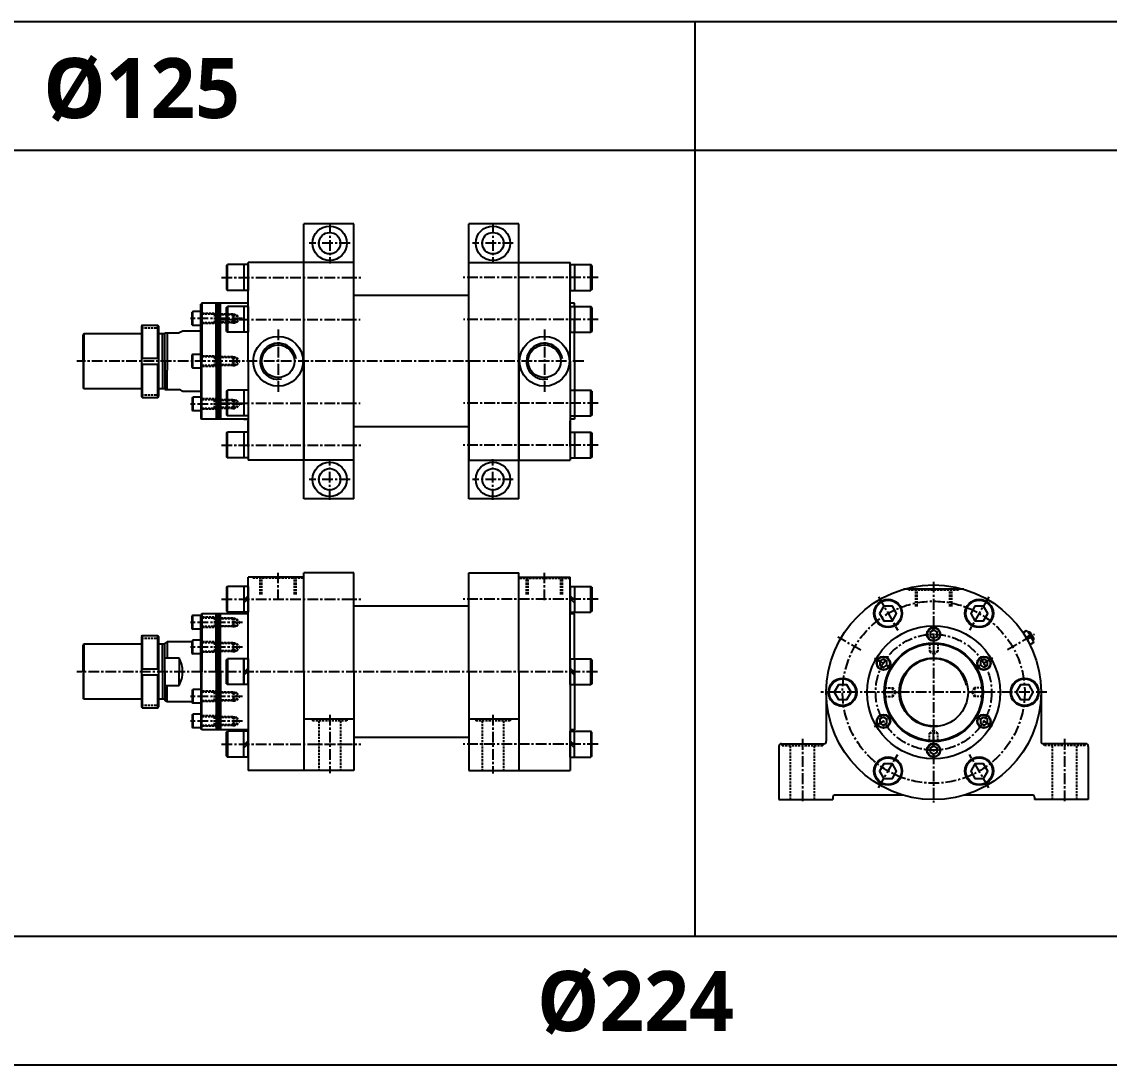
# Model space of a CAD drawing. Extents: x 0 to 8675, y 0 to 2968.
# Drawn here: x 4884 to 6150, y 1753 to 2968 of the extents above; entities that cross this region are included whole.
import ezdxf

# ---------------------------------------------------------------- set-up
doc = ezdxf.new("R2010")
doc.units = 0
doc.header["$LTSCALE"] = 5
doc.header["$MEASUREMENT"] = 0
doc.header["$PDMODE"] = 34
doc.linetypes.add('CENTERX2', pattern=[4, 2.5, -0.5, 0.5, -0.5])
doc.linetypes.add('HIDDENX2', pattern=[0.75, 0.5, -0.25])
doc.layers.get('0').update_dxf_attribs({"linetype": 'CONTINUOUS'})
doc.layers.get('Defpoints').update_dxf_attribs({"linetype": 'CONTINUOUS'})
for name, color, linetype in [('CEN', 1, 'CENTERX2'), ('HID', 2, 'HIDDENX2'), ('ML', 3, 'CONTINUOUS'), ('테두리', 7, 'CONTINUOUS')]:
    doc.layers.add(name, color=color, linetype=linetype)
doc.styles.add('문자', font='romans.shx')

msp = doc.modelspace()

# ---------------------------------------------------------------- linework, layer by layer
for p, q in [((6960.8, 2967.8), (0, 2967.8)), ((6960.8, 2817.8), (0, 2817.8)), ((8674.5, 1902.7), (0, 1902.7)), ((8674.5, 1752.7), (0, 1752.7))]:
    msp.add_line(p, q)
at = {"layer": 'CEN'}
for p, q in [((5242.1, 2733.6), (5242.1, 2686.2)), ((5432.1, 2733.6), (5432.1, 2686.2)), ((5265.8, 2709.9), (5218.3, 2709.9)), ((5455.8, 2709.9), (5408.3, 2709.9)), ((5116.1, 2669.9), (5278.2, 2669.9)), ((5554.5, 2669.9), (5397.4, 2669.9)), ((5140.7, 2622.2), (5080.1, 2622.2)), ((5116, 2621.2), (5277.6, 2621.2)), ((5554.6, 2621.2), (5398, 2621.2)), ((5182.1, 2609.3), (5182.1, 2535.5)), ((5492.1, 2609.3), (5492.1, 2535.5)), ((5537.8, 2572.4), (4947.7, 2572.4)), ((5140.7, 2522.6), (5080.1, 2522.6)), ((5116, 2523.7), (5277.6, 2523.7)), ((5554.6, 2523.7), (5398, 2523.7)), ((5116.1, 2474.9), (5278.2, 2474.9)), ((5554.5, 2474.9), (5397.4, 2474.9)), ((5242.1, 2411.2), (5242.1, 2458.6)), ((5432.1, 2411.2), (5432.1, 2458.6)), ((5265.8, 2434.9), (5218.3, 2434.9)), ((5455.8, 2434.9), (5408.3, 2434.9)), ((5182.1, 2294.1), (5182.1, 2325.9)), ((5492.1, 2294.1), (5492.1, 2325.9)), ((5945.1, 2315.6), (5945.1, 2058.7)), ((5116.2, 2295.3), (5278.3, 2295.3)), ((5554.5, 2295.3), (5397.4, 2295.3)), ((5880.9, 2298.2), (5903.3, 2259.3)), ((6009.3, 2298.2), (5986.9, 2259.3)), ((5140.7, 2268.4), (5080.1, 2268.4)), ((6031.2, 2236.7), (6062.4, 2254.7)), ((5860.3, 2236), (5833.7, 2251.3)), ((5945.1, 2246.2), (5945.1, 2228.1)), ((5140.7, 2239.6), (5080.1, 2239.6)), ((5876.4, 2226.6), (5896.9, 2214.8)), ((6013.8, 2226.6), (5993.4, 2214.8)), ((5553.7, 2210.9), (4947.7, 2210.9)), ((5140.7, 2182.1), (5080.1, 2182.1)), ((6076.9, 2187), (5813.8, 2187)), ((5885.9, 2187), (5903.9, 2187)), ((6004.4, 2187), (5986.3, 2187)), ((5140.7, 2153.4), (5080.1, 2153.4)), ((5242.1, 2160.9), (5242.1, 2092.7)), ((5432.1, 2160.9), (5432.1, 2092.5)), ((5876.4, 2147.3), (5896.9, 2159.1)), ((6013.8, 2147.3), (5993.4, 2159.1)), ((5945.1, 2127.7), (5945.1, 2145.8)), ((5792.6, 2132.6), (5792.6, 2058.5)), ((6097.6, 2132.6), (6097.6, 2058.7)), ((5116.2, 2126.5), (5278.3, 2126.5)), ((5554.5, 2126.5), (5397.4, 2126.5)), ((5880.9, 2075.7), (5903.3, 2114.6)), ((6009.3, 2075.7), (5986.9, 2114.6))]:
    msp.add_line(p, q, dxfattribs=at)
for radius in [106, 67.5]:
    msp.add_circle((5945.1, 2187), radius, dxfattribs=at)
at = {"layer": 'Defpoints', "color": 0, "linetype": 'ByBlock'}
for p in [(5093.1, 2278.4), (5093.1, 2143.4)]:
    msp.add_point(p, dxfattribs=at)
at = {"layer": 'HID'}
for p, q in [((5115.1, 2628.2), (5092.1, 2628.2)), ((5129.3, 2627.2), (5092.1, 2627.2)), ((5108.1, 2626.5), (5106.5, 2627.2)), ((5108.1, 2627.2), (5108.1, 2617.2)), ((5130.1, 2626.5), (5108.1, 2626.5)), ((5129.3, 2617.2), (5129.3, 2627.2)), ((5129.3, 2627.2), (5130.1, 2626.5)), ((5129.3, 2627.2), (5131.5, 2627.2)), ((5130.1, 2618), (5130.1, 2626.5)), ((5130.1, 2626.5), (5134.1, 2626.5)), ((5131.5, 2627.2), (5131.5, 2617.2)), ((5131.5, 2627.2), (5132.9, 2626.5)), ((5134.1, 2626.5), (5137.3, 2622.2)), ((5134.1, 2626.5), (5134.1, 2618)), ((5134.1, 2618), (5137.3, 2622.2)), ((5023, 2611.4), (5043, 2611.4)), ((5129.3, 2617.2), (5092.1, 2617.2)), ((5115.1, 2616.2), (5092.1, 2616.2)), ((5108.1, 2618), (5106.5, 2617.2)), ((5130.1, 2618), (5108.1, 2618)), ((5130.1, 2618), (5129.3, 2617.2)), ((5129.3, 2617.2), (5131.5, 2617.2)), ((5134.1, 2618), (5130.1, 2618)), ((5131.5, 2617.2), (5132.9, 2618)), ((5115.1, 2578.4), (5092.1, 2578.4)), ((5129.3, 2577.4), (5092.1, 2577.4)), ((5108.1, 2576.7), (5106.5, 2577.4)), ((5108.1, 2577.4), (5108.1, 2567.4)), ((5130.1, 2576.7), (5108.1, 2576.7)), ((5129.3, 2567.4), (5129.3, 2577.4)), ((5129.3, 2577.4), (5130.1, 2576.7)), ((5129.3, 2577.4), (5131.5, 2577.4)), ((5130.1, 2568.2), (5130.1, 2576.7)), ((5130.1, 2576.7), (5134.1, 2576.7)), ((5131.5, 2577.4), (5131.5, 2567.4)), ((5131.5, 2577.4), (5132.9, 2576.7)), ((5134.1, 2576.7), (5137.3, 2572.4)), ((5134.1, 2576.7), (5134.1, 2568.2)), ((5134.1, 2568.2), (5137.3, 2572.4)), ((5129.3, 2567.4), (5092.1, 2567.4)), ((5115.1, 2566.4), (5092.1, 2566.4)), ((5108.1, 2568.2), (5106.5, 2567.4)), ((5130.1, 2568.2), (5108.1, 2568.2)), ((5130.1, 2568.2), (5129.3, 2567.4)), ((5129.3, 2567.4), (5131.5, 2567.4)), ((5134.1, 2568.2), (5130.1, 2568.2)), ((5131.5, 2567.4), (5132.9, 2568.2)), ((5023, 2533.4), (5043, 2533.4)), ((5115.1, 2528.6), (5092.1, 2528.6)), ((5129.3, 2527.6), (5092.1, 2527.6)), ((5108.1, 2526.9), (5106.5, 2527.6)), ((5108.1, 2517.6), (5108.1, 2527.6)), ((5130.1, 2526.9), (5108.1, 2526.9)), ((5129.3, 2527.6), (5129.3, 2517.6)), ((5130.1, 2526.9), (5129.3, 2527.6)), ((5129.3, 2527.6), (5131.5, 2527.6)), ((5130.1, 2526.9), (5130.1, 2518.4)), ((5134.1, 2526.9), (5130.1, 2526.9)), ((5131.5, 2517.6), (5131.5, 2527.6)), ((5131.5, 2527.6), (5132.9, 2526.9)), ((5134.1, 2526.9), (5137.3, 2522.6)), ((5134.1, 2518.4), (5134.1, 2526.9)), ((5134.1, 2518.4), (5137.3, 2522.6)), ((5129.3, 2517.6), (5092.1, 2517.6)), ((5115.1, 2516.6), (5092.1, 2516.6)), ((5108.1, 2518.4), (5106.5, 2517.6)), ((5130.1, 2518.4), (5108.1, 2518.4)), ((5129.3, 2517.6), (5130.1, 2518.4)), ((5129.3, 2517.6), (5131.5, 2517.6)), ((5130.1, 2518.4), (5134.1, 2518.4)), ((5131.5, 2517.6), (5132.9, 2518.4)), ((5153.1, 2319.9), (5153.1, 2320.9)), ((5211.1, 2319.9), (5153.1, 2319.9)), ((5161.1, 2300.9), (5161.1, 2319.9)), ((5163.1, 2300.9), (5163.1, 2319.9)), ((5201.1, 2300.9), (5201.1, 2319.9)), ((5203, 2300.9), (5203, 2319.9)), ((5211.1, 2319.9), (5211.1, 2320.9)), ((5463.1, 2319.9), (5463.1, 2320.9)), ((5463.1, 2319.9), (5521.1, 2319.9)), ((5471.1, 2300.9), (5471.1, 2319.9)), ((5473.1, 2300.9), (5473.1, 2319.9)), ((5511.1, 2300.9), (5511.1, 2319.9)), ((5513, 2300.9), (5513, 2319.9)), ((5521.1, 2319.9), (5521.1, 2320.9)), ((5521.1, 2319.9), (5521.1, 2320.9)), ((5916.1, 2306), (5916.1, 2307)), ((5974.1, 2306), (5916.1, 2306)), ((5924.2, 2287), (5924.2, 2306)), ((5926.1, 2287), (5926.1, 2306)), ((5964.1, 2287), (5964.1, 2306)), ((5966.1, 2287), (5966.1, 2306)), ((5974.1, 2306), (5974.1, 2307)), ((5115.1, 2274.4), (5092.1, 2274.4)), ((5129.3, 2273.4), (5092.1, 2273.4)), ((5108.1, 2272.6), (5106.5, 2273.4)), ((5108.1, 2273.4), (5108.1, 2263.4)), ((5130.1, 2272.6), (5108.1, 2272.6)), ((5129.3, 2273.4), (5130.1, 2272.6)), ((5129.3, 2263.4), (5129.3, 2273.4)), ((5129.3, 2273.4), (5131.5, 2273.4)), ((5130.1, 2264.1), (5130.1, 2272.6)), ((5130.1, 2272.6), (5134.1, 2272.6)), ((5131.5, 2273.4), (5131.5, 2263.4)), ((5131.5, 2273.4), (5132.9, 2272.6)), ((5134.1, 2272.6), (5134.1, 2264.1)), ((5134.1, 2272.6), (5137.3, 2268.4)), ((5134.1, 2264.1), (5137.3, 2268.4)), ((5129.3, 2263.4), (5092.1, 2263.4)), ((5115.1, 2262.4), (5092.1, 2262.4)), ((5108.1, 2264.1), (5106.5, 2263.4)), ((5130.1, 2264.1), (5108.1, 2264.1)), ((5130.1, 2264.1), (5129.3, 2263.4)), ((5129.3, 2263.4), (5131.5, 2263.4)), ((5134.1, 2264.1), (5130.1, 2264.1)), ((5131.5, 2263.4), (5132.9, 2264.1)), ((5023, 2249.9), (5043, 2249.9)), ((5115.1, 2245.6), (5092.1, 2245.6)), ((5129.3, 2244.6), (5092.1, 2244.6)), ((5108.1, 2243.9), (5106.5, 2244.6)), ((5108.1, 2244.6), (5108.1, 2234.6)), ((5130.1, 2243.9), (5108.1, 2243.9)), ((5129.3, 2234.6), (5129.3, 2244.6)), ((5129.3, 2244.6), (5131.5, 2244.6)), ((5129.3, 2244.6), (5130.1, 2243.9)), ((5130.1, 2243.9), (5134.1, 2243.9)), ((5130.1, 2235.4), (5130.1, 2243.9)), ((5131.5, 2244.6), (5131.5, 2234.6)), ((5131.5, 2244.6), (5132.9, 2243.9)), ((5134.1, 2243.9), (5137.3, 2239.6)), ((5134.1, 2243.9), (5134.1, 2235.4)), ((5940.1, 2243.5), (5939.4, 2244.2)), ((5940.1, 2243.5), (5940.1, 2234.5)), ((5940.1, 2243.5), (5950.1, 2243.5)), ((5950.1, 2243.5), (5950.8, 2244.2)), ((5950.1, 2243.5), (5950.1, 2234.5)), ((5129.3, 2234.6), (5092.1, 2234.6)), ((5115.1, 2233.6), (5092.1, 2233.6)), ((5108.1, 2235.4), (5106.5, 2234.6)), ((5130.1, 2235.4), (5108.1, 2235.4)), ((5130.1, 2235.4), (5129.3, 2234.6)), ((5129.3, 2234.6), (5131.5, 2234.6)), ((5134.1, 2235.4), (5130.1, 2235.4)), ((5131.5, 2234.6), (5132.9, 2235.4)), ((5134.1, 2235.4), (5137.3, 2239.6)), ((5940.1, 2234.5), (5950.1, 2234.5)), ((5940.1, 2234.5), (5945.1, 2231.3)), ((5945.1, 2231.3), (5950.1, 2234.5)), ((5888.6, 2192), (5887.9, 2192.7)), ((5888.6, 2192), (5897.6, 2192)), ((5888.6, 2182), (5888.6, 2192)), ((5900.8, 2187), (5897.6, 2192)), ((5897.6, 2182), (5897.6, 2192)), ((5992.6, 2192), (5989.5, 2187)), ((6001.6, 2192), (5992.6, 2192)), ((5992.6, 2192), (5992.6, 2182)), ((6001.6, 2192), (6002.3, 2192.7)), ((6001.6, 2192), (6001.6, 2182)), ((5115.1, 2188.1), (5092.1, 2188.1)), ((5129.3, 2187.1), (5092.1, 2187.1)), ((5108.1, 2186.4), (5106.5, 2187.1)), ((5108.1, 2177.9), (5106.5, 2177.1)), ((5108.1, 2177.1), (5108.1, 2187.1)), ((5130.1, 2186.4), (5108.1, 2186.4)), ((5130.1, 2177.9), (5108.1, 2177.9)), ((5129.3, 2187.1), (5131.5, 2187.1)), ((5130.1, 2186.4), (5129.3, 2187.1)), ((5129.3, 2187.1), (5129.3, 2177.1)), ((5129.3, 2177.1), (5130.1, 2177.9)), ((5134.1, 2186.4), (5130.1, 2186.4)), ((5130.1, 2186.4), (5130.1, 2177.9)), ((5130.1, 2177.9), (5134.1, 2177.9)), ((5131.5, 2177.1), (5131.5, 2187.1)), ((5131.5, 2187.1), (5132.9, 2186.4)), ((5131.5, 2177.1), (5132.9, 2177.9)), ((5134.1, 2177.9), (5134.1, 2186.4)), ((5134.1, 2186.4), (5137.3, 2182.1)), ((5134.1, 2177.9), (5137.3, 2182.1)), ((5888.6, 2182), (5887.9, 2181.3)), ((5888.6, 2182), (5897.6, 2182)), ((5897.6, 2182), (5900.8, 2187)), ((5989.5, 2187), (5992.6, 2182)), ((6001.6, 2182), (5992.6, 2182)), ((6001.6, 2182), (6002.3, 2181.3)), ((5023, 2171.9), (5043, 2171.9)), ((5129.3, 2177.1), (5092.1, 2177.1)), ((5115.1, 2176.1), (5092.1, 2176.1)), ((5129.3, 2177.1), (5131.5, 2177.1)), ((5115.1, 2159.4), (5092.1, 2159.4)), ((5129.3, 2158.4), (5092.1, 2158.4)), ((5108.1, 2157.6), (5106.5, 2158.4)), ((5108.1, 2148.4), (5108.1, 2158.4)), ((5130.1, 2157.6), (5108.1, 2157.6)), ((5129.3, 2158.4), (5129.3, 2148.4)), ((5130.1, 2157.6), (5129.3, 2158.4)), ((5129.3, 2158.4), (5131.5, 2158.4)), ((5134.1, 2157.6), (5130.1, 2157.6)), ((5130.1, 2157.6), (5130.1, 2149.1)), ((5131.5, 2158.4), (5132.9, 2157.6)), ((5131.5, 2148.4), (5131.5, 2158.4)), ((5134.1, 2157.6), (5137.3, 2153.4)), ((5134.1, 2149.1), (5134.1, 2157.6)), ((5134.1, 2149.1), (5137.3, 2153.4)), ((5222.1, 2155.9), (5222.1, 2153.9)), ((5262.1, 2153.9), (5222.1, 2153.9)), ((5229.6, 2153.9), (5229.6, 2095.9)), ((5254.6, 2153.9), (5254.6, 2095.9)), ((5262.1, 2155.9), (5262.1, 2153.9)), ((5412.1, 2155.9), (5412.1, 2153.9)), ((5452.1, 2153.9), (5412.1, 2153.9)), ((5419.6, 2153.9), (5419.6, 2095.9)), ((5444.6, 2153.9), (5444.6, 2095.9)), ((5452.1, 2155.9), (5452.1, 2153.9)), ((5129.3, 2148.4), (5092.1, 2148.4)), ((5115.1, 2147.4), (5092.1, 2147.4)), ((5108.1, 2149.1), (5106.5, 2148.4)), ((5130.1, 2149.1), (5108.1, 2149.1)), ((5129.3, 2148.4), (5130.1, 2149.1)), ((5129.3, 2148.4), (5131.5, 2148.4)), ((5130.1, 2149.1), (5134.1, 2149.1)), ((5131.5, 2148.4), (5132.9, 2149.1)), ((5945.1, 2142.6), (5940.1, 2139.5)), ((5940.1, 2130.5), (5940.1, 2139.5)), ((5950.1, 2139.5), (5940.1, 2139.5)), ((5950.1, 2139.5), (5945.1, 2142.6)), ((5950.1, 2130.5), (5950.1, 2139.5)), ((5768.6, 2125), (5768.6, 2127)), ((5816.6, 2125), (5816.6, 2127)), ((5940.1, 2130.5), (5939.4, 2129.8)), ((5950.1, 2130.5), (5940.1, 2130.5)), ((5950.1, 2130.5), (5950.8, 2129.8)), ((6073.6, 2125), (6073.6, 2127)), ((6121.6, 2125), (6121.6, 2127)), ((5768.6, 2125), (5816.6, 2125)), ((5778.6, 2062), (5778.6, 2125)), ((5806.6, 2062), (5806.6, 2125)), ((6121.6, 2125), (6073.6, 2125)), ((6083.6, 2062), (6083.6, 2125)), ((6111.6, 2062), (6111.6, 2125))]:
    msp.add_line(p, q, dxfattribs=at)
at = {"layer": 'ML'}
for p, q in [((5212.1, 2412.4), (5212.1, 2732.4)), ((5270.1, 2732.4), (5212.1, 2732.4)), ((5270.1, 2412.4), (5270.1, 2732.4)), ((5404.1, 2412.4), (5404.1, 2732.4)), ((5462.1, 2732.4), (5404.1, 2732.4)), ((5462.1, 2412.4), (5462.1, 2732.4)), ((5122, 2683.9), (5123, 2684.9)), ((5122, 2683.9), (5122, 2655.9)), ((5123, 2654.9), (5123, 2684.9)), ((5147.1, 2684.9), (5123, 2684.9)), ((5142, 2684.9), (5142, 2654.9)), ((5147.1, 2572.4), (5147.1, 2687.4)), ((5270.1, 2687.4), (5147.1, 2687.4)), ((5147.1, 2572.4), (5147.1, 2687.4)), ((5147.1, 2684.9), (5147.1, 2654.9)), ((5212.1, 2572.4), (5212.1, 2687.4)), ((5404.1, 2572.4), (5404.1, 2687.4)), ((5404.1, 2687.4), (5522.1, 2687.4)), ((5462.1, 2572.4), (5462.1, 2687.4)), ((5462.1, 2572.4), (5462.1, 2687.4)), ((5522.1, 2572.4), (5522.1, 2687.4)), ((5522.1, 2684.9), (5546.2, 2684.9)), ((5522.1, 2684.9), (5522.1, 2654.9)), ((5527.2, 2684.9), (5527.2, 2654.9)), ((5546.2, 2654.9), (5546.2, 2684.9)), ((5547.2, 2683.9), (5546.2, 2684.9)), ((5547.2, 2683.9), (5547.2, 2655.9)), ((5122, 2655.9), (5123, 2654.9)), ((5147.1, 2654.9), (5123, 2654.9)), ((5404.1, 2648.9), (5270.1, 2648.9)), ((5522.1, 2654.9), (5546.2, 2654.9)), ((5547.2, 2655.9), (5546.2, 2654.9)), ((5093.1, 2639.9), (5092.1, 2638.9)), ((5092.1, 2572.4), (5092.1, 2638.9)), ((5147.1, 2639.9), (5093.1, 2639.9)), ((5093.1, 2639.9), (5093.1, 2572.4)), ((5110.1, 2572.4), (5110.1, 2639.9)), ((5111.7, 2572.4), (5111.7, 2639.9)), ((5113.3, 2572.4), (5113.3, 2639.9)), ((5115.1, 2572.4), (5115.1, 2639.9)), ((5122, 2635.2), (5123, 2636.2)), ((5122, 2635.2), (5123, 2636.2)), ((5122, 2635.2), (5122, 2607.2)), ((5122, 2607.2), (5122, 2635.2)), ((5147.1, 2636.2), (5123, 2636.2)), ((5147.1, 2636.2), (5123, 2636.2)), ((5123, 2606.2), (5123, 2636.2)), ((5123, 2636.2), (5123, 2606.2)), ((5142, 2636.2), (5142, 2606.2)), ((5147.1, 2636.2), (5147.1, 2606.2)), ((5147.1, 2606.2), (5147.1, 2636.2)), ((5527.1, 2639.9), (5522.1, 2639.9)), ((5522.1, 2636.2), (5546.2, 2636.2)), ((5522.1, 2636.2), (5546.2, 2636.2)), ((5522.1, 2636.2), (5522.1, 2606.2)), ((5522.1, 2606.2), (5522.1, 2636.2)), ((5527.1, 2636.2), (5527.1, 2639.9)), ((5527.2, 2636.2), (5527.2, 2606.2)), ((5546.2, 2606.2), (5546.2, 2636.2)), ((5546.2, 2636.2), (5546.2, 2606.2)), ((5547.2, 2635.2), (5546.2, 2636.2)), ((5547.2, 2635.2), (5546.2, 2636.2)), ((5547.2, 2635.2), (5547.2, 2607.2)), ((5547.2, 2607.2), (5547.2, 2635.2)), ((5082.7, 2630.2), (5082.1, 2629.6)), ((5082.1, 2614.8), (5082.1, 2629.6)), ((5092.1, 2630.2), (5082.7, 2630.2)), ((5082.7, 2614.2), (5082.7, 2630.2)), ((5527.2, 2606.2), (5527.2, 2621.2)), ((5024, 2614.4), (5023, 2613.4)), ((5023, 2613.4), (5023, 2531.4)), ((5024, 2614.4), (5024, 2575.9)), ((5024, 2614.4), (5042, 2614.4)), ((5042, 2575.9), (5042, 2614.4)), ((5042, 2614.4), (5043, 2613.4)), ((5043, 2613.4), (5043, 2531.4)), ((5082.1, 2614.8), (5082.7, 2614.2)), ((5092.1, 2614.2), (5082.7, 2614.2)), ((4956.1, 2604.4), (4955.1, 2603.4)), ((4955.1, 2572.4), (4955.1, 2603.4)), ((5023, 2604.4), (4956.1, 2604.4)), ((4956.1, 2604.4), (4956.1, 2572.4)), ((5050.1, 2604.4), (5043, 2604.4)), ((5047.6, 2572.4), (5047.6, 2604.4)), ((5050.1, 2572.4), (5050.1, 2605.4)), ((5050.1, 2605.4), (5066.8, 2605.4)), ((5053.1, 2605.4), (5053.1, 2562.2)), ((5071, 2607.4), (5066.8, 2605.4)), ((5093.1, 2607.4), (5071, 2607.4)), ((5122, 2607.2), (5123, 2606.2)), ((5122, 2607.2), (5123, 2606.2)), ((5147.1, 2606.2), (5123, 2606.2)), ((5147.1, 2606.2), (5123, 2606.2)), ((5522.1, 2606.2), (5546.2, 2606.2)), ((5522.1, 2606.2), (5546.2, 2606.2)), ((5527.1, 2572.4), (5527.1, 2606.2)), ((5547.2, 2607.2), (5546.2, 2606.2)), ((5547.2, 2607.2), (5546.2, 2606.2)), ((4955.1, 2572.4), (4955.1, 2541.4)), ((4956.1, 2540.4), (4956.1, 2572.4)), ((5023, 2575.9), (5043, 2575.9)), ((5047.6, 2572.4), (5047.6, 2540.4)), ((5050.1, 2572.4), (5050.1, 2539.4)), ((5082.7, 2580.4), (5082.1, 2579.8)), ((5082.1, 2565), (5082.1, 2579.8)), ((5082.7, 2564.4), (5082.7, 2580.4)), ((5092.1, 2580.4), (5082.7, 2580.4)), ((5092.1, 2572.4), (5092.1, 2505.9)), ((5093.1, 2504.9), (5093.1, 2572.4)), ((5110.1, 2572.4), (5110.1, 2504.9)), ((5111.7, 2572.4), (5111.7, 2504.9)), ((5113.3, 2572.4), (5113.3, 2504.9)), ((5115.1, 2572.4), (5115.1, 2504.9)), ((5147.1, 2572.4), (5147.1, 2457.4)), ((5147.1, 2572.4), (5147.1, 2457.4)), ((5212.1, 2572.4), (5212.1, 2457.4)), ((5404.1, 2572.4), (5404.1, 2457.4)), ((5462.1, 2572.4), (5462.1, 2457.4)), ((5462.1, 2572.4), (5462.1, 2457.4)), ((5522.1, 2572.4), (5522.1, 2457.4)), ((5527.1, 2572.4), (5527.1, 2523.7)), ((5023, 2568.9), (5043, 2568.9)), ((5024, 2568.9), (5024, 2530.4)), ((5042, 2530.4), (5042, 2568.9)), ((5053.1, 2539.4), (5053.1, 2562.2)), ((5082.1, 2565), (5082.7, 2564.4)), ((5092.1, 2564.4), (5082.7, 2564.4)), ((4956.1, 2540.4), (4955.1, 2541.4)), ((5023, 2540.4), (4956.1, 2540.4)), ((5050.1, 2540.4), (5043, 2540.4)), ((5050.1, 2539.4), (5066.8, 2539.4)), ((5071, 2537.4), (5066.8, 2539.4)), ((5092.1, 2537.4), (5071, 2537.4)), ((5122, 2537.7), (5123, 2538.7)), ((5122, 2537.7), (5122, 2509.7)), ((5123, 2508.7), (5123, 2538.7)), ((5147.1, 2538.7), (5123, 2538.7)), ((5142, 2538.7), (5142, 2508.7)), ((5147.1, 2538.7), (5147.1, 2508.7)), ((5522.1, 2538.7), (5522.1, 2508.7)), ((5522.1, 2538.7), (5546.2, 2538.7)), ((5546.2, 2508.7), (5546.2, 2538.7)), ((5547.2, 2537.7), (5546.2, 2538.7)), ((5547.2, 2537.7), (5547.2, 2509.7)), ((5024, 2530.4), (5023, 2531.4)), ((5024, 2530.4), (5042, 2530.4)), ((5042, 2530.4), (5043, 2531.4)), ((5082.1, 2530), (5082.7, 2530.6)), ((5082.1, 2530), (5082.1, 2515.2)), ((5092.1, 2530.6), (5082.7, 2530.6)), ((5082.7, 2530.6), (5082.7, 2514.6)), ((5527.2, 2523.7), (5527.2, 2508.7)), ((5082.7, 2514.6), (5082.1, 2515.2)), ((5092.1, 2514.6), (5082.7, 2514.6)), ((5122, 2509.7), (5123, 2508.7)), ((5147.1, 2508.7), (5123, 2508.7)), ((5522.1, 2508.7), (5546.2, 2508.7)), ((5527.1, 2508.7), (5527.1, 2504.9)), ((5547.2, 2509.7), (5546.2, 2508.7)), ((5093.1, 2504.9), (5092.1, 2505.9)), ((5147.1, 2504.9), (5093.1, 2504.9)), ((5142.1, 2504.9), (5147.1, 2504.9)), ((5147.1, 2473), (5147.1, 2503)), ((5404.1, 2495.9), (5270.1, 2495.9)), ((5527.1, 2504.9), (5522.1, 2504.9)), ((5522.1, 2473), (5522.1, 2503)), ((5122, 2488.9), (5123, 2489.9)), ((5122, 2488.9), (5122, 2460.9)), ((5123, 2459.9), (5123, 2489.9)), ((5147.1, 2489.9), (5123, 2489.9)), ((5142, 2489.9), (5142, 2459.9)), ((5147.1, 2489.9), (5147.1, 2459.9)), ((5522.1, 2489.9), (5522.1, 2459.9)), ((5522.1, 2489.9), (5546.2, 2489.9)), ((5527.2, 2489.9), (5527.2, 2459.9)), ((5546.2, 2459.9), (5546.2, 2489.9)), ((5547.2, 2488.9), (5546.2, 2489.9)), ((5547.2, 2488.9), (5547.2, 2460.9)), ((5122, 2460.9), (5123, 2459.9)), ((5147.1, 2459.9), (5123, 2459.9)), ((5270.1, 2457.4), (5147.1, 2457.4)), ((5404.1, 2457.4), (5522.1, 2457.4)), ((5522.1, 2459.9), (5546.2, 2459.9)), ((5547.2, 2460.9), (5546.2, 2459.9)), ((5270.1, 2412.4), (5212.1, 2412.4)), ((5462.1, 2412.4), (5404.1, 2412.4)), ((5147.1, 2210.9), (5147.1, 2320.9)), ((5212.1, 2320.9), (5147.1, 2320.9)), ((5212.1, 2210.9), (5212.1, 2325.9)), ((5270.1, 2325.9), (5212.1, 2325.9)), ((5270.1, 2210.9), (5270.1, 2325.9)), ((5404.1, 2210.9), (5404.1, 2325.9)), ((5404.1, 2325.9), (5462.1, 2325.9)), ((5462.1, 2210.9), (5462.1, 2325.9)), ((5462.1, 2210.9), (5462.1, 2325.9)), ((5462.1, 2320.9), (5522.1, 2320.9)), ((5522.1, 2210.9), (5522.1, 2320.9)), ((5122, 2309.3), (5123, 2310.3)), ((5122, 2309.3), (5122, 2281.3)), ((5147.1, 2310.3), (5123, 2310.3)), ((5123, 2280.3), (5123, 2310.3)), ((5142, 2310.3), (5142, 2280.3)), ((5147.1, 2310.3), (5147.1, 2280.3)), ((5522.1, 2310.3), (5546.2, 2310.3)), ((5522.1, 2310.3), (5522.1, 2280.3)), ((5527.2, 2310.3), (5527.2, 2280.3)), ((5546.2, 2280.3), (5546.2, 2310.3)), ((5547.2, 2309.3), (5546.2, 2310.3)), ((5547.2, 2309.3), (5547.2, 2281.3)), ((5980.1, 2307), (5910.1, 2307)), ((5142, 2294.8), (5147.1, 2299.4)), ((5142, 2291.3), (5147.1, 2295.9)), ((5527.2, 2294.8), (5522.1, 2299.4)), ((5527.2, 2291.3), (5522.1, 2295.9)), ((5122, 2281.3), (5123, 2280.3)), ((5147.1, 2280.3), (5123, 2280.3)), ((5404.1, 2287.4), (5270.1, 2287.4)), ((5522.1, 2280.3), (5546.2, 2280.3)), ((5547.2, 2281.3), (5546.2, 2280.3)), ((5082.7, 2276.4), (5082.1, 2275.8)), ((5082.1, 2261), (5082.1, 2275.8)), ((5092.1, 2276.4), (5082.7, 2276.4)), ((5082.7, 2260.4), (5082.7, 2276.4)), ((5093.1, 2278.4), (5092.1, 2277.4)), ((5092.1, 2210.9), (5092.1, 2277.4)), ((5147.1, 2278.4), (5093.1, 2278.4)), ((5093.1, 2278.4), (5093.1, 2210.9)), ((5110.1, 2210.9), (5110.1, 2278.4)), ((5111.7, 2210.9), (5111.7, 2278.4)), ((5113.3, 2210.9), (5113.3, 2278.4)), ((5115.1, 2210.9), (5115.1, 2278.4)), ((5527.1, 2278.4), (5522.1, 2278.4)), ((5527.1, 2225.9), (5527.1, 2278.4)), ((5082.1, 2261), (5082.7, 2260.4)), ((5092.1, 2260.4), (5082.7, 2260.4)), ((6052.9, 2258.4), (6049.2, 2256.3)), ((6052.9, 2258.4), (6049.4, 2256.4)), ((6053, 2258.3), (6049.4, 2256.3)), ((6054.2, 2258), (6052.9, 2258.4)), ((6054.2, 2258), (6061.2, 2245.9)), ((6056.5, 2257), (6055.2, 2256.3)), ((6061.5, 2248.4), (6056.5, 2257)), ((6057.2, 2256.9), (6056.5, 2257)), ((6061.7, 2249.1), (6057.2, 2256.9)), ((6057.2, 2256.9), (6061.7, 2249.1)), ((4956.1, 2242.9), (4955.1, 2241.9)), ((4955.1, 2210.9), (4955.1, 2241.9)), ((4956.1, 2242.9), (4956.1, 2210.9)), ((5023, 2242.9), (4956.1, 2242.9)), ((5024, 2252.9), (5023, 2251.9)), ((5023, 2251.9), (5023, 2169.9)), ((5024, 2252.9), (5042, 2252.9)), ((5024, 2252.9), (5024, 2214.4)), ((5042, 2252.9), (5043, 2251.9)), ((5042, 2214.4), (5042, 2252.9)), ((5043, 2251.9), (5043, 2169.9)), ((5050.1, 2242.9), (5043, 2242.9)), ((5047.6, 2210.9), (5047.6, 2242.9)), ((5053.1, 2245.9), (5050.1, 2243.9)), ((5050.1, 2210.9), (5050.1, 2243.9)), ((5082.1, 2245.9), (5053.1, 2245.9)), ((5053.1, 2245.9), (5053.1, 2226.9)), ((5082.7, 2247.6), (5082.1, 2247)), ((5082.1, 2232.2), (5082.1, 2247)), ((5082.7, 2231.6), (5082.7, 2247.6)), ((5092.1, 2247.6), (5082.7, 2247.6)), ((6057.1, 2253.1), (6052.7, 2250.6)), ((6058.4, 2250.8), (6054, 2248.3)), ((6060.9, 2244.5), (6057.2, 2242.4)), ((6060.9, 2244.7), (6057.3, 2242.6)), ((6061.5, 2248.4), (6060.2, 2247.6)), ((6061.2, 2245.9), (6060.9, 2244.5)), ((6061.7, 2249.1), (6061.5, 2248.4)), ((5082.1, 2232.2), (5082.7, 2231.6)), ((5092.1, 2231.6), (5082.7, 2231.6)), ((5050.1, 2226.9), (5066.8, 2226.9)), ((5066.8, 2226.9), (5066.8, 2210.9)), ((5122, 2224.9), (5123, 2225.9)), ((5122, 2224.9), (5123, 2225.9)), ((5122, 2224.9), (5122, 2196.9)), ((5122, 2196.9), (5122, 2224.9)), ((5123, 2195.9), (5123, 2225.9)), ((5147.1, 2225.9), (5123, 2225.9)), ((5147.1, 2225.9), (5123, 2225.9)), ((5123, 2225.9), (5123, 2195.9)), ((5142, 2225.9), (5142, 2195.9)), ((5142, 2195.9), (5142, 2225.9)), ((5147.1, 2225.9), (5147.1, 2195.9)), ((5147.1, 2195.9), (5147.1, 2225.9)), ((5522.1, 2225.9), (5546.2, 2225.9)), ((5522.1, 2225.9), (5546.2, 2225.9)), ((5522.1, 2195.9), (5522.1, 2225.9)), ((5522.1, 2225.9), (5522.1, 2195.9)), ((5527.2, 2225.9), (5527.2, 2195.9)), ((5546.2, 2225.9), (5546.2, 2195.9)), ((5546.2, 2195.9), (5546.2, 2225.9)), ((5547.2, 2224.9), (5546.2, 2225.9)), ((5547.2, 2224.9), (5546.2, 2225.9)), ((5547.2, 2196.9), (5547.2, 2224.9)), ((5547.2, 2224.9), (5547.2, 2196.9)), ((4955.1, 2210.9), (4955.1, 2179.9)), ((4956.1, 2178.9), (4956.1, 2210.9)), ((5023, 2214.4), (5043, 2214.4)), ((5023, 2207.4), (5043, 2207.4)), ((5024, 2207.4), (5024, 2168.9)), ((5042, 2168.9), (5042, 2207.4)), ((5047.6, 2210.9), (5047.6, 2178.9)), ((5050.1, 2210.9), (5050.1, 2177.9)), ((5066.8, 2194.9), (5066.8, 2210.9)), ((5092.1, 2210.9), (5092.1, 2144.4)), ((5093.1, 2143.4), (5093.1, 2210.9)), ((5110.1, 2210.9), (5110.1, 2143.4)), ((5111.7, 2210.9), (5111.7, 2143.4)), ((5113.3, 2210.9), (5113.3, 2143.4)), ((5115.1, 2210.9), (5115.1, 2143.4)), ((5142, 2210.3), (5147.1, 2215)), ((5142, 2206.9), (5147.1, 2211.5)), ((5147.1, 2210.9), (5147.1, 2095.9)), ((5212.1, 2210.9), (5212.1, 2095.9)), ((5270.1, 2210.9), (5270.1, 2095.9)), ((5404.1, 2210.9), (5404.1, 2095.9)), ((5462.1, 2210.9), (5462.1, 2095.9)), ((5462.1, 2210.9), (5462.1, 2095.9)), ((5527.2, 2210.3), (5522.1, 2215)), ((5527.2, 2206.9), (5522.1, 2211.5)), ((5522.1, 2210.9), (5522.1, 2095.9)), ((5527.2, 2195.9), (5527.2, 2210.9)), ((5050.1, 2194.9), (5066.8, 2194.9)), ((5053.1, 2175.9), (5053.1, 2194.9)), ((5082.1, 2189.5), (5082.7, 2190.1)), ((5082.7, 2190.1), (5082.7, 2174.1)), ((5092.1, 2190.1), (5082.7, 2190.1)), ((5122, 2196.9), (5123, 2195.9)), ((5122, 2196.9), (5123, 2195.9)), ((5147.1, 2195.9), (5123, 2195.9)), ((5147.1, 2195.9), (5123, 2195.9)), ((5522.1, 2195.9), (5546.2, 2195.9)), ((5522.1, 2195.9), (5546.2, 2195.9)), ((5527.1, 2195.9), (5527.1, 2143.4)), ((5547.2, 2196.9), (5546.2, 2195.9)), ((5547.2, 2196.9), (5546.2, 2195.9)), ((4956.1, 2178.9), (4955.1, 2179.9)), ((5023, 2178.9), (4956.1, 2178.9)), ((5050.1, 2178.9), (5043, 2178.9)), ((5053.1, 2175.9), (5050.1, 2177.9)), ((5082.1, 2189.5), (5082.1, 2174.7)), ((5820.1, 2187), (5820.1, 2130)), ((5820.1, 2187), (5820.1, 2130)), ((6070.1, 2187), (6070.1, 2130)), ((5024, 2168.9), (5023, 2169.9)), ((5024, 2168.9), (5042, 2168.9)), ((5042, 2168.9), (5043, 2169.9)), ((5082.1, 2175.9), (5053.1, 2175.9)), ((5082.7, 2174.1), (5082.1, 2174.7)), ((5092.1, 2174.1), (5082.7, 2174.1)), ((5082.1, 2160.8), (5082.7, 2161.4)), ((5082.1, 2160.8), (5082.1, 2146)), ((5082.7, 2161.4), (5082.7, 2145.4)), ((5092.1, 2161.4), (5082.7, 2161.4)), ((5212.1, 2155.9), (5270.1, 2155.9)), ((5404.1, 2155.9), (5462.1, 2155.9)), ((5082.7, 2145.4), (5082.1, 2146)), ((5092.1, 2145.4), (5082.7, 2145.4)), ((5093.1, 2143.4), (5092.1, 2144.4)), ((5147.1, 2143.4), (5093.1, 2143.4)), ((5122, 2140.5), (5123, 2141.5)), ((5122, 2112.5), (5122, 2140.5)), ((5147.1, 2141.5), (5123, 2141.5)), ((5123, 2141.5), (5123, 2111.5)), ((5142, 2111.5), (5142, 2141.5)), ((5147.1, 2111.5), (5147.1, 2141.5)), ((5527.1, 2143.4), (5522.1, 2143.4)), ((5522.1, 2141.5), (5546.2, 2141.5)), ((5522.1, 2111.5), (5522.1, 2141.5)), ((5527.2, 2111.5), (5527.2, 2141.5)), ((5546.2, 2141.5), (5546.2, 2111.5)), ((5547.2, 2140.5), (5546.2, 2141.5)), ((5547.2, 2112.5), (5547.2, 2140.5)), ((5142, 2125.9), (5147.1, 2130.5)), ((5142, 2122.4), (5147.1, 2127)), ((5404.1, 2134.4), (5270.1, 2134.4)), ((5527.2, 2125.9), (5522.1, 2130.5)), ((5527.2, 2122.4), (5522.1, 2127)), ((5768.1, 2127), (5817.1, 2127)), ((6122.1, 2127), (6073.1, 2127)), ((5765.1, 2124), (5765.1, 2062)), ((6125.1, 2124), (6125.1, 2062)), ((5122, 2112.5), (5123, 2111.5)), ((5147.1, 2111.5), (5123, 2111.5)), ((5522.1, 2111.5), (5546.2, 2111.5)), ((5547.2, 2112.5), (5546.2, 2111.5)), ((5270.1, 2095.9), (5147.1, 2095.9)), ((5404.1, 2095.9), (5522.1, 2095.9)), ((5827.6, 2065), (5827.6, 2062)), ((5910.1, 2067), (5829.6, 2067)), ((6060.6, 2067), (5980.1, 2067)), ((6062.6, 2065), (6062.6, 2062)), ((5765.1, 2062), (5827.6, 2062)), ((6125.1, 2062), (6062.6, 2062))]:
    msp.add_line(p, q, dxfattribs=at)
for points in [[(5887.2, 2287.3), (5882.2, 2278.8), (5887.2, 2270.2), (5897.1, 2270.2), (5902, 2278.8), (5897.1, 2287.3)], [(6003.1, 2287.3), (5993.2, 2287.3), (5988.2, 2278.8), (5993.2, 2270.2), (6003.1, 2270.2), (6008, 2278.8)], [(5945.1, 2259.2), (5941.1, 2256.8), (5941.1, 2252.1), (5945.1, 2249.8), (5949.2, 2252.1), (5949.2, 2256.8)], [(5882.6, 2223.1), (5882.6, 2218.4), (5886.7, 2216), (5890.7, 2218.4), (5890.7, 2223.1), (5886.7, 2225.4)], [(6007.7, 2223.1), (6003.6, 2225.4), (5999.5, 2223.1), (5999.5, 2218.4), (6003.6, 2216), (6007.7, 2218.4)], [(5829.2, 2187), (5834.2, 2178.4), (5844.1, 2178.4), (5849, 2187), (5844.1, 2195.5), (5834.2, 2195.5)], [(6061, 2187), (6056.1, 2195.5), (6046.2, 2195.5), (6041.2, 2187), (6046.2, 2178.4), (6056.1, 2178.4)], [(5882.6, 2150.9), (5886.7, 2148.5), (5890.7, 2150.9), (5890.7, 2155.6), (5886.7, 2157.9), (5882.6, 2155.6)], [(6007.7, 2150.9), (6007.7, 2155.6), (6003.6, 2157.9), (5999.5, 2155.6), (5999.5, 2150.9), (6003.6, 2148.5)], [(5945.1, 2114.8), (5949.2, 2117.1), (5949.2, 2121.8), (5945.1, 2124.2), (5941.1, 2121.8), (5941.1, 2117.1)], [(5887.2, 2086.6), (5897.1, 2086.6), (5902, 2095.2), (5897.1, 2103.7), (5887.2, 2103.7), (5882.2, 2095.2)], [(6003.1, 2086.6), (6008, 2095.2), (6003.1, 2103.7), (5993.2, 2103.7), (5988.2, 2095.2), (5993.2, 2086.6)]]:
    msp.add_lwpolyline(points, close=True, dxfattribs=at)
for centre, radius in [((5242.1, 2709.9), 20), ((5242.1, 2709.9), 12.5), ((5432.1, 2709.9), 20), ((5432.1, 2709.9), 12.5), ((5182.1, 2572.4), 29), ((5492.1, 2572.4), 29), ((5182.1, 2572.4), 19), ((5492.1, 2572.4), 19), ((5242.1, 2434.9), 20), ((5242.1, 2434.9), 12.5), ((5432.1, 2434.9), 20), ((5432.1, 2434.9), 12.5), ((5945.1, 2187), 125), ((5892.1, 2278.8), 16.5), ((5892.1, 2278.8), 15.5), ((5998.1, 2278.8), 16.5), ((5998.1, 2278.8), 15.5), ((5945.1, 2187), 77.5), ((5945.1, 2254.5), 8), ((5945.1, 2254.5), 7.4), ((5945.1, 2187), 57.5), ((5945.1, 2187), 56.5), ((5886.7, 2220.7), 8), ((5886.7, 2220.7), 7.4), ((6003.6, 2220.7), 8), ((6003.6, 2220.7), 7.4), ((5945.1, 2187), 40), ((5839.1, 2187), 16.5), ((6051.1, 2187), 16.5), ((5839.1, 2187), 15.5), ((6051.1, 2187), 15.5), ((5886.7, 2153.2), 8), ((5886.7, 2153.2), 7.4), ((6003.6, 2153.2), 8), ((6003.6, 2153.2), 7.4), ((5945.1, 2119.5), 8), ((5945.1, 2119.5), 7.4), ((5892.1, 2095.2), 16.5), ((5892.1, 2095.2), 15.5), ((5998.1, 2095.2), 16.5), ((5998.1, 2095.2), 15.5)]:
    msp.add_circle(centre, radius, dxfattribs=at)
for centre, radius, start, end in [((5038.9, 2210.9), 32.1, 0, 29.7744), ((5038.9, 2210.9), 32.1, 330.2256, 0), ((5768.1, 2124), 3, 90, 180), ((5817.1, 2130), 3, 270, 0), ((6073.1, 2130), 3, 180, 270), ((6122.1, 2124), 3, 0, 90), ((5829.6, 2065), 2, 90, 180), ((6060.6, 2065), 2, 0, 90)]:
    msp.add_arc(centre, radius, start, end, dxfattribs=at)
at = {"layer": '테두리'}
msp.add_line((5667.6, 1902.7), (5667.6, 2967.8), dxfattribs=at)
for centre, radius, start, end in [((5182.1, 2572.4), 21, 7.5121, 281.2307), ((5492.1, 2572.4), 21, 7.5121, 281.2307), ((5945.1, 2187), 39, 12.3533, 276.4477)]:
    msp.add_arc(centre, radius, start, end, dxfattribs=at)

# ---------------------------------------------------------------- texts
at = {"char_height": 70, "attachment_point": 1, "style": '문자'}
for s, insert in [('{\\fMalgun Gothic|b1|i0|c129|p50;%%C125}', (4908.8, 2925.5)), ('{\\fMalgun Gothic|b1|i0|c129|p50;%%C224}', (5483.5, 1862.4))]:
    msp.add_mtext_dynamic_manual_height_columns(s, width=124.533, gutter_width=16, heights=[-75.6], dxfattribs=dict(at, insert=insert))

doc.saveas('drawing.dxf')
